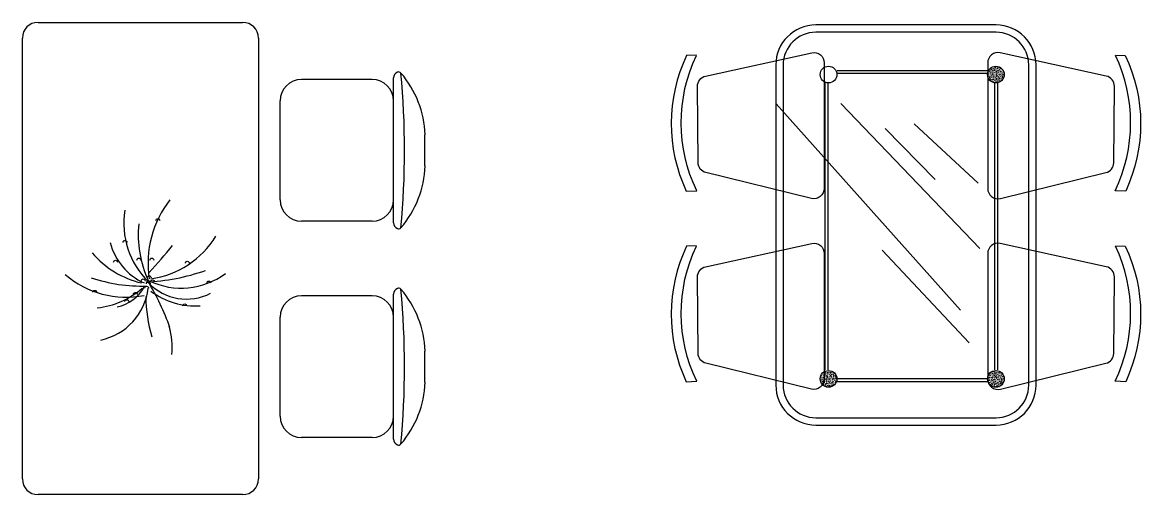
# Model space of a CAD drawing. Header units: inches. Extents: x 10.6 to 53.1, y 11.1 to 35.9.
# Drawn here: x 14.076 to 17.629, y 15.658 to 17.158 of the extents above; entities that cross this region are included whole.
import ezdxf

# ---------------------------------------------------------------- set-up
doc = ezdxf.new("R2010")
doc.units = ezdxf.units.IN
doc.header["$MEASUREMENT"] = 0
doc.layers.add('02', color=2, linetype='Continuous')
doc.layers.add('8', color=8, linetype='Continuous')
pattern_1 = [(310, (17.978992, 16.410249), (0.00665608, 0.000582332), [0.00069599, -0.007655892]), (5, (17.978992, 16.410249), (-0.001287594, -0.006980245), [0.000556792, -0.006124714]), (259.5486, (17.979547, 16.4102975), (0.00536849, -0.00639791), [0.0005915, -0.006506507]), (313.8158, (17.978992, 16.408393), (0.009903857, 0.001535995), [0.001043985, -0.01148384]), (263.3644, (17.979818, 16.408521), (0.00867355, -0.009039686), [0.00088725, -0.00975976]), (8.8158, (17.978992, 16.408393), (0.00867354, -0.00903969), [0.00083519, -0.00918707]), (339, (17.97992, 16.408857), (0.00553922, 0.00373625), [0.00069599, -0.007655892]), (34, (17.97992, 16.408857), (0.002257934, -0.006729297), [0.000556792, -0.006124714]), (288.5486, (17.980382, 16.4091684), (0.007797156, -0.00299304), [0.0005915, -0.006506507]), (322.5, (17.9789923, 16.410249), (0.000112842, -0.0030892114), [0, -0.006050475, 0, -0.006217512, 0, -0.006147913]), (352.5, (17.9789923, 16.410249), (0.002441251, -0.003660089), [0, -0.00354491, 0, -0.005911277, 0, -0.002343167]), (32.5, (17.9769229, 16.410249), (0.0049538023, 0.0002093063), [0, -0.002319967, 0, -0.007238298, 0, -0.009604664]), (42.5, (17.975995, 16.410249), (0.005411891, -0.000928961), [0, -0.003015957, 0, -0.004806972, 0, -0.006820704])]

msp = doc.modelspace()

# ---------------------------------------------------------------- hatches: boundary and pattern name
at = {"layer": '8'}
h = msp.add_hatch(dxfattribs=at)
h.set_pattern_fill('AR-CONC,_I', color=256, scale=0.000927987, angle=360, style=2)
h.set_pattern_definition(pattern_1)
edge = h.paths.add_edge_path()
edge.add_ellipse((16.6374, 16.9917), major_axis=(0.0188, 0.0188), ratio=1, start_angle=-45, end_angle=315, ccw=False)
h.paths.add_polyline_path([(16.5933, 16.959), (16.595, 16.959), (16.595, 16.9583), (16.5933, 16.9583)], flags=9)
h = msp.add_hatch(dxfattribs=at)
h.set_pattern_fill('AR-CONC,_I', color=256, scale=0.000927987, angle=360, style=2)
h.set_pattern_definition(pattern_1)
edge = h.paths.add_edge_path()
edge.add_arc((17.1691, 16.9917), 0.0266, 0, 360)
h = msp.add_hatch(dxfattribs=at)
h.set_pattern_fill('AR-CONC,_I', color=256, scale=0.000927987, angle=360, style=2)
h.set_pattern_definition(pattern_1)
edge = h.paths.add_edge_path()
edge.add_arc((16.6374, 16.0252), 0.0266, 0, 360)
h = msp.add_hatch(dxfattribs=at)
h.set_pattern_fill('AR-CONC,_I', color=256, scale=0.000927987, angle=360, style=2)
h.set_pattern_definition(pattern_1)
edge = h.paths.add_edge_path()
edge.add_arc((17.1691, 16.0252), 0.0266, 0, 360)

# ---------------------------------------------------------------- linework, layer by layer
at = {"layer": '02'}
for p, q in [((14.1258, 17.1576), (14.7758, 17.1576)), ((17.1696, 17.1493), (16.5969, 17.1493)), ((17.1696, 17.1261), (16.5969, 17.1261)), ((14.0758, 15.7076), (14.0758, 17.1076)), ((14.8258, 17.1076), (14.8258, 15.7076)), ((16.4698, 17.0222), (16.4698, 16.0055)), ((16.493, 17.0222), (16.493, 16.0055)), ((17.2735, 16.0055), (17.2735, 17.0222)), ((17.2967, 16.0055), (17.2967, 17.0222)), ((16.6649, 17.0051), (17.142, 17.0051)), ((16.6649, 16.9958), (17.142, 16.9958)), ((15.1876, 16.976), (14.9626, 16.976)), ((15.2551, 16.521), (15.2551, 16.981)), ((16.6269, 16.0538), (16.6269, 16.9671)), ((16.6362, 16.0538), (16.6362, 16.9671)), ((17.1649, 16.9671), (17.1649, 16.0538)), ((17.1742, 16.9671), (17.1742, 16.0538)), ((14.8951, 16.5935), (14.8951, 16.9085)), ((17.0569, 16.2431), (16.4708, 16.8988)), ((16.6759, 16.8998), (17.1183, 16.4393)), ((16.9758, 16.658), (16.8173, 16.8201)), ((17.1123, 16.647), (16.9096, 16.8349)), ((15.3551, 16.7014), (15.3551, 16.8005)), ((15.1876, 16.526), (14.9626, 16.526)), ((17.0841, 16.1395), (16.8077, 16.4342)), ((15.1876, 16.2891), (14.9626, 16.2891)), ((15.2551, 15.8341), (15.2551, 16.2941)), ((14.8951, 15.9066), (14.8951, 16.2216)), ((15.3551, 16.0146), (15.3551, 16.1137)), ((17.142, 16.0251), (16.6649, 16.0251)), ((17.142, 16.0158), (16.6649, 16.0158)), ((16.5969, 15.9016), (17.1696, 15.9016)), ((16.5969, 15.8784), (17.1696, 15.8784)), ((15.1876, 15.8391), (14.9626, 15.8391)), ((14.7758, 15.6576), (14.1258, 15.6576))]:
    msp.add_line(p, q, dxfattribs=at)
for points in [[(16.2228, 16.7117), (16.2209, 16.9548, -0.354445), (16.2466, 16.987), (16.5839, 17.061, -0.479008), (16.6236, 17.0291), (16.6236, 16.6302, -0.486085), (16.5832, 16.5984), (16.2478, 16.6802, -0.343643)], [(17.5437, 16.7117), (17.5456, 16.9548, 0.354445), (17.5199, 16.987), (17.1826, 17.061, 0.479008), (17.1429, 17.0291), (17.1429, 16.6302, 0.486085), (17.1833, 16.5984), (17.5187, 16.6802, 0.343643)], [(16.2228, 16.1061), (16.2209, 16.3493, -0.354445), (16.2466, 16.3814), (16.5839, 16.4555, -0.479008), (16.6236, 16.4236), (16.6236, 16.0246, -0.486085), (16.5832, 15.9929), (16.2478, 16.0746, -0.343643)], [(17.5437, 16.1061), (17.5456, 16.3493, 0.354445), (17.5199, 16.3814), (17.1826, 16.4555, 0.479008), (17.1429, 16.4236), (17.1429, 16.0246, 0.486085), (17.1833, 15.9929), (17.5187, 16.0746, 0.343643)]]:
    msp.add_lwpolyline(points, format="xyb", close=True, dxfattribs=at)
for points in [[(16.2173, 17.0537), (16.1863, 17.0525, 0.22351), (16.1851, 16.6219), (16.2184, 16.623, -0.225963), (16.2173, 17.0525, 0.224559)], [(17.5492, 17.0537), (17.5802, 17.0525, -0.22351), (17.5814, 16.6219), (17.5481, 16.623, 0.225963), (17.5492, 17.0525, -0.224559)], [(14.5004, 16.5279, -1), (14.5124, 16.5279, -1)], [(14.3959, 16.4587, -1), (14.4079, 16.4587, -1)], [(16.2173, 16.4481), (16.1863, 16.447, 0.22351), (16.1851, 16.0163), (16.2184, 16.0175, -0.225963), (16.2173, 16.447, 0.224559)], [(17.5492, 16.4481), (17.5802, 16.447, -0.22351), (17.5814, 16.0163), (17.5481, 16.0175, 0.225963), (17.5492, 16.447, -0.224559)], [(14.3657, 16.396, -1), (14.3777, 16.396, -1)], [(14.4399, 16.4026, -1), (14.4519, 16.4026, -1)], [(14.4811, 16.4026, -1), (14.4931, 16.4026, -1)], [(14.5938, 16.3927, -1), (14.6058, 16.3927, -1)], [(14.4729, 16.3465, -1), (14.4849, 16.3465, -1)], [(14.4536, 16.3366, -1), (14.4656, 16.3366, -1)], [(14.4646, 16.3136, -1), (14.4766, 16.3136, -1)], [(14.4701, 16.3267, -1), (14.4821, 16.3267, -1)], [(14.4838, 16.3333, -1), (14.4959, 16.3333, -1)], [(14.6625, 16.33, -1), (14.6745, 16.33, -1)], [(14.2997, 16.3003, -1), (14.3117, 16.3003, -1)], [(14.4014, 16.2707, -1), (14.4134, 16.2707, -1)], [(14.4289, 16.2937, -1), (14.4409, 16.2937, -1)], [(14.5856, 16.2574, -1), (14.5976, 16.2574, -1)]]:
    msp.add_lwpolyline(points, format="xyb", dxfattribs=at)
for centre in [(16.6374, 16.9917), (17.1691, 16.9917), (16.6374, 16.0252), (17.1691, 16.0252)]:
    msp.add_circle(centre, 0.0266, dxfattribs=at)
for centre, radius, start, end in [((14.1258, 17.1076), 0.05, 90, 180), ((14.7758, 17.1076), 0.05, 0, 90), ((16.5969, 17.0222), 0.1271, 90, 180), ((16.5969, 17.0222), 0.1039, 90, 180), ((17.1696, 17.0222), 0.1271, 0, 90), ((17.1696, 17.0222), 0.1039, 0, 90), ((15.2751, 16.981), 0.02, 112.67, 180), ((15.2712, 16.9902), 0.01, 40.7265, 112.67), ((12.5773, 16.751), 2.7127, 354.8023, 5.1977), ((15.0397, 16.7908), 0.3156, 1.7651, 40.7265), ((14.9626, 16.9085), 0.0675, 90, 180), ((15.1876, 16.9085), 0.0675, 0, 90), ((15.0397, 16.7111), 0.3156, 319.2735, 358.2349), ((14.8003, 16.3927), 0.3252, 141.7667, 188.7504), ((14.9626, 16.5935), 0.0675, 180, 270), ((15.1876, 16.5935), 0.0675, 270, 0), ((14.6581, 16.5186), 0.2597, 170.6238, 225.5139), ((14.7895, 16.4822), 0.3455, 174.0363, 204.9112), ((15.2751, 16.521), 0.02, 180, 247.33), ((15.2712, 16.5117), 0.01, 247.33, 319.2735), ((14.5401, 16.5038), 0.1904, 193.7047, 245.9044), ((14.4451, 16.6278), 0.2873, 277.8622, 328.685), ((14.5199, 16.6138), 0.2913, 220.2234, 256.9548), ((13.1629, 17.5765), 1.79, 317.3201, 320.9512), ((14.4043, 16.5775), 0.2928, 229.0185, 281.4484), ((14.456, 16.8223), 0.5024, 251.271, 271.6714), ((14.4435, 16.975), 0.6422, 272.1756, 289.4751), ((14.5808, 16.5478), 0.2344, 244.2367, 306.6769), ((14.2863, 16.5082), 0.2588, 276.1376, 311.2419), ((14.2849, 16.337), 0.1926, 281.9716, 353.0096), ((14.3519, 16.3778), 0.1262, 281.5421, 331.1099), ((13.7816, 15.9158), 0.8104, 19.639, 31.0127), ((14.5974, 16.4475), 0.1688, 224.0898, 297.0091), ((15.2751, 16.2941), 0.02, 112.67, 180), ((15.2712, 16.3034), 0.01, 40.7265, 112.67), ((15.0397, 16.104), 0.3156, 1.7651, 40.7265), ((12.5773, 16.0641), 2.7127, 354.8023, 5.1977), ((14.9577, 16.2947), 0.4899, 180.8895, 196.1439), ((14.6243, 16.4896), 0.2328, 233.0442, 274.1259), ((14.9626, 16.2216), 0.0675, 90, 180), ((15.1876, 16.2216), 0.0675, 0, 90), ((14.3325, 16.1271), 0.2193, 353.5186, 17.0544), ((15.0397, 16.0243), 0.3156, 319.2735, 358.2349), ((16.5969, 16.0055), 0.1271, 180, 270), ((16.5969, 16.0055), 0.1039, 180, 270), ((17.1696, 16.0055), 0.1039, 270, 0), ((17.1696, 16.0055), 0.1271, 270, 0), ((14.9626, 15.9066), 0.0675, 180, 270), ((15.1876, 15.9066), 0.0675, 270, 0), ((15.2751, 15.8341), 0.02, 180, 247.33), ((15.2712, 15.8249), 0.01, 247.33, 319.2735), ((14.1258, 15.7076), 0.05, 180, 270), ((14.7758, 15.7076), 0.05, 270, 0)]:
    msp.add_arc(centre, radius, start, end, dxfattribs=at)

doc.saveas('drawing.dxf')
